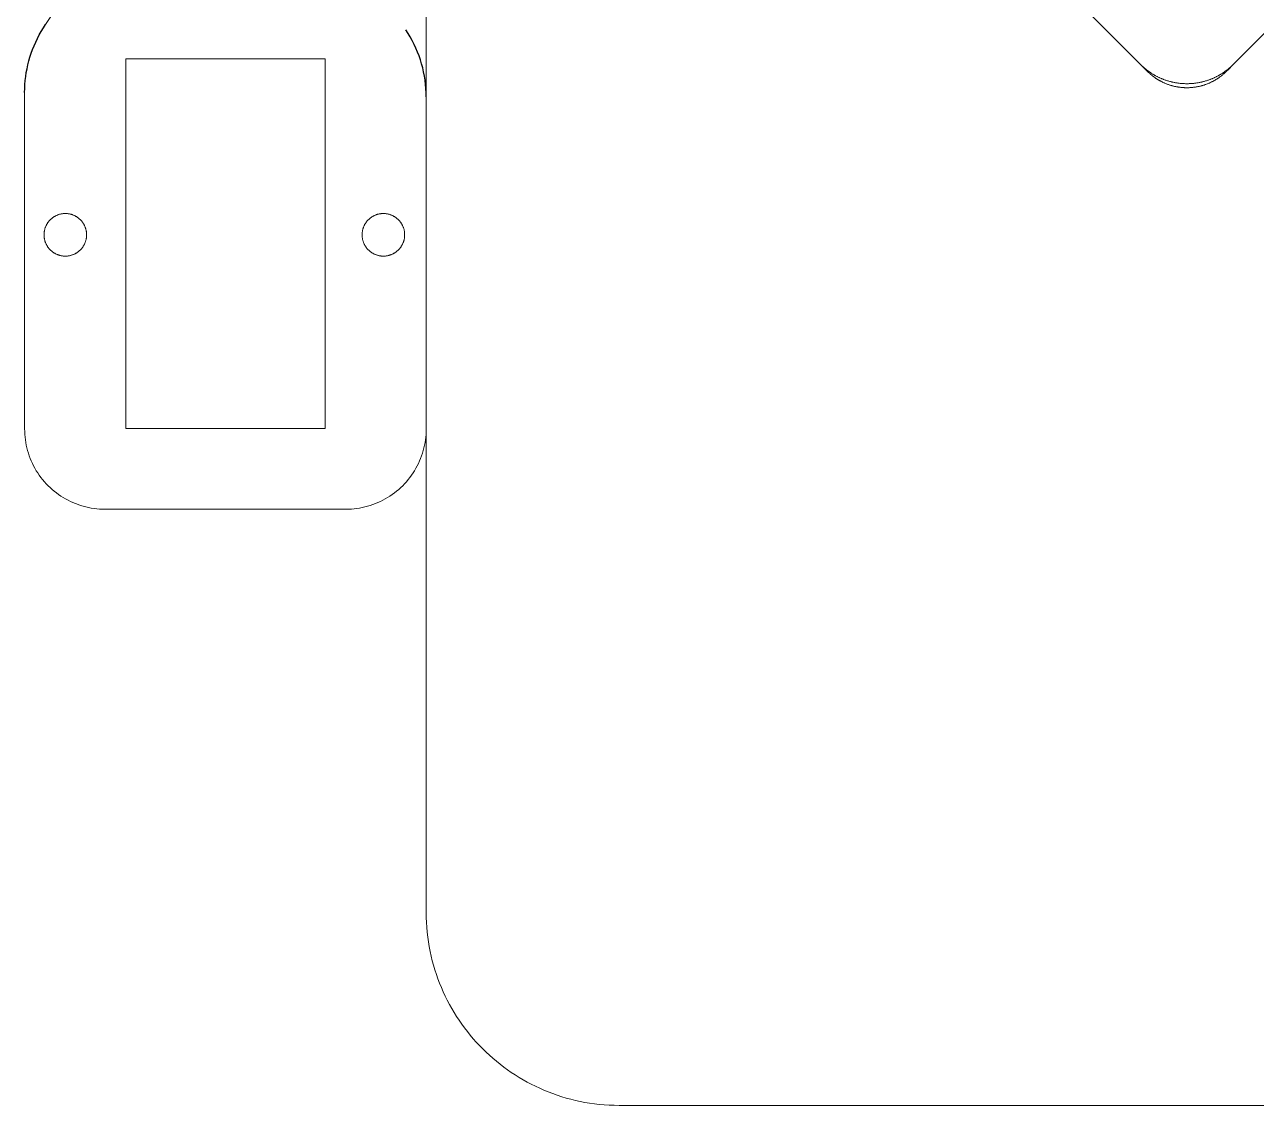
# Model space of a CAD drawing. Header units: millimetres. Extents: x -87 to 69, y -57 to 280.
# Drawn here: x -86.7 to -10, y -57.5 to 9.8 of the extents above; entities that cross this region are included whole.
import ezdxf

# ---------------------------------------------------------------- set-up
doc = ezdxf.new("R2010")
doc.units = ezdxf.units.MM
doc.header["$MEASUREMENT"] = 0
doc.layers.add('Predeterminado', color=18, linetype='Continuous', true_color=0x000000)

msp = doc.modelspace()

# ---------------------------------------------------------------- linework, layer by layer
at = {"layer": 'Predeterminado', "lineweight": 9}
for points in [[(-61.715, 74.613), (-61.715, 74.608), (-61.715, 74.591), (-61.715, 74.526), (-61.715, 74.269), (-61.715, 73.265), (-61.715, 69.453), (-61.715, 55.849), (-61.715, 14.569), (-61.715, -26.711), (-61.715, -40.315), (-61.715, -44.126), (-61.715, -45.13), (-61.715, -45.388), (-61.715, -45.453), (-61.715, -45.469), (-61.715, -45.475)], [(-52.845, 42.927), (-52.843, 42.925), (-52.838, 42.92), (-52.818, 42.901), (-52.741, 42.823), (-52.44, 42.522), (-51.297, 41.377), (-47.216, 37.291), (-34.834, 24.893), (-22.451, 12.496), (-18.37, 8.41), (-17.227, 7.265), (-16.926, 6.964), (-16.849, 6.886), (-16.829, 6.867), (-16.824, 6.862), (-16.823, 6.86)], [(-11.907, 6.857), (-11.906, 6.859), (-11.901, 6.864), (-11.881, 6.883), (-11.804, 6.961), (-11.502, 7.262), (-10.357, 8.405), (-6.272, 12.486), (6.126, 24.868), (18.524, 37.251), (22.61, 41.331), (23.754, 42.475), (24.056, 42.776), (24.133, 42.853), (24.153, 42.873), (24.158, 42.877), (24.159, 42.879)], [(-84.598, 10.997), (-85.411, 9.766)], [(-17.137, 7.179), (-17.137, 7.179), (-17.137, 7.179), (-17.137, 7.179), (-17.137, 7.179), (-17.138, 7.18), (-17.141, 7.183), (-17.153, 7.194), (-17.188, 7.228), (-17.223, 7.262), (-17.235, 7.273), (-17.238, 7.276), (-17.239, 7.277), (-17.239, 7.277), (-17.239, 7.277), (-17.239, 7.277), (-17.239, 7.277)], [(-17.031, 7.084), (-17.031, 7.084), (-17.031, 7.084), (-17.031, 7.084), (-17.031, 7.085), (-17.032, 7.085), (-17.035, 7.088), (-17.047, 7.099), (-17.084, 7.132), (-17.12, 7.164), (-17.132, 7.175), (-17.135, 7.178), (-17.136, 7.179), (-17.137, 7.179), (-17.137, 7.179), (-17.137, 7.179), (-17.137, 7.179)], [(-16.922, 6.993), (-16.922, 6.993), (-16.922, 6.993), (-16.922, 6.993), (-16.922, 6.994), (-16.923, 6.994), (-16.927, 6.997), (-16.939, 7.008), (-16.976, 7.039), (-17.014, 7.07), (-17.026, 7.08), (-17.03, 7.083), (-17.031, 7.084), (-17.031, 7.084), (-17.031, 7.084), (-17.031, 7.084), (-17.031, 7.084)], [(-16.81, 6.906), (-16.81, 6.906), (-16.81, 6.906), (-16.81, 6.906), (-16.81, 6.907), (-16.811, 6.907), (-16.815, 6.91), (-16.828, 6.92), (-16.866, 6.95), (-16.904, 6.98), (-16.917, 6.99), (-16.921, 6.992), (-16.922, 6.993), (-16.922, 6.993), (-16.922, 6.993), (-16.922, 6.993), (-16.922, 6.993)], [(-16.695, 6.823), (-16.695, 6.823), (-16.695, 6.823), (-16.695, 6.823), (-16.695, 6.824), (-16.696, 6.824), (-16.7, 6.827), (-16.713, 6.836), (-16.753, 6.865), (-16.792, 6.893), (-16.805, 6.903), (-16.809, 6.905), (-16.81, 6.906), (-16.81, 6.906), (-16.81, 6.906), (-16.81, 6.906), (-16.81, 6.906)], [(-11.916, 6.906), (-11.916, 6.906), (-11.916, 6.906), (-11.916, 6.906), (-11.916, 6.906), (-11.917, 6.905), (-11.921, 6.903), (-11.934, 6.893), (-11.973, 6.865), (-12.013, 6.836), (-12.026, 6.827), (-12.029, 6.824), (-12.03, 6.824), (-12.031, 6.823), (-12.031, 6.823), (-12.031, 6.823), (-12.031, 6.823)], [(-11.804, 6.993), (-11.804, 6.993), (-11.804, 6.993), (-11.804, 6.993), (-11.804, 6.993), (-11.805, 6.992), (-11.809, 6.99), (-11.821, 6.98), (-11.86, 6.95), (-11.898, 6.92), (-11.911, 6.91), (-11.914, 6.907), (-11.915, 6.907), (-11.916, 6.906), (-11.916, 6.906), (-11.916, 6.906), (-11.916, 6.906)], [(-11.695, 7.084), (-11.695, 7.084), (-11.695, 7.084), (-11.695, 7.084), (-11.695, 7.084), (-11.696, 7.083), (-11.699, 7.08), (-11.712, 7.07), (-11.749, 7.039), (-11.787, 7.008), (-11.799, 6.997), (-11.802, 6.994), (-11.803, 6.994), (-11.804, 6.993), (-11.804, 6.993), (-11.804, 6.993), (-11.804, 6.993)], [(-11.589, 7.179), (-11.589, 7.179), (-11.589, 7.179), (-11.589, 7.179), (-11.589, 7.179), (-11.59, 7.178), (-11.594, 7.175), (-11.606, 7.164), (-11.642, 7.132), (-11.678, 7.099), (-11.69, 7.088), (-11.694, 7.085), (-11.694, 7.085), (-11.695, 7.084), (-11.695, 7.084), (-11.695, 7.084), (-11.695, 7.084)], [(-11.487, 7.277), (-11.487, 7.277), (-11.487, 7.277), (-11.487, 7.277), (-11.487, 7.277), (-11.488, 7.276), (-11.491, 7.273), (-11.503, 7.262), (-11.538, 7.228), (-11.573, 7.194), (-11.585, 7.183), (-11.588, 7.18), (-11.589, 7.179), (-11.589, 7.179), (-11.589, 7.179), (-11.589, 7.179), (-11.589, 7.179)], [(-16.823, 6.86), (-16.823, 6.86), (-16.822, 6.86), (-16.822, 6.86), (-16.822, 6.86), (-16.822, 6.859), (-16.819, 6.857), (-16.809, 6.847), (-16.78, 6.819), (-16.751, 6.791), (-16.741, 6.781), (-16.738, 6.779), (-16.737, 6.778), (-16.737, 6.778), (-16.737, 6.778), (-16.737, 6.778), (-16.737, 6.778)], [(-16.737, 6.778), (-16.737, 6.778), (-16.737, 6.778), (-16.737, 6.778), (-16.737, 6.777), (-16.736, 6.777), (-16.733, 6.774), (-16.723, 6.765), (-16.693, 6.738), (-16.663, 6.711), (-16.653, 6.702), (-16.65, 6.699), (-16.649, 6.698), (-16.649, 6.698), (-16.649, 6.698), (-16.649, 6.698), (-16.649, 6.698)], [(-16.577, 6.744), (-16.577, 6.744), (-16.577, 6.744), (-16.577, 6.744), (-16.578, 6.744), (-16.579, 6.745), (-16.582, 6.748), (-16.596, 6.757), (-16.636, 6.784), (-16.677, 6.811), (-16.69, 6.82), (-16.694, 6.822), (-16.695, 6.823), (-16.695, 6.823), (-16.695, 6.823), (-16.695, 6.823), (-16.695, 6.823)], [(-16.649, 6.698), (-16.649, 6.698), (-16.649, 6.698), (-16.649, 6.698), (-16.649, 6.698), (-16.648, 6.697), (-16.645, 6.695), (-16.635, 6.686), (-16.604, 6.66), (-16.573, 6.634), (-16.562, 6.625), (-16.559, 6.622), (-16.559, 6.622), (-16.558, 6.622), (-16.558, 6.622), (-16.558, 6.622), (-16.558, 6.622)], [(-16.457, 6.669), (-16.457, 6.669), (-16.457, 6.669), (-16.457, 6.669), (-16.457, 6.669), (-16.458, 6.67), (-16.462, 6.672), (-16.476, 6.681), (-16.517, 6.707), (-16.558, 6.732), (-16.572, 6.741), (-16.576, 6.743), (-16.577, 6.744), (-16.577, 6.744), (-16.577, 6.744), (-16.577, 6.744), (-16.577, 6.744)], [(-16.558, 6.622), (-16.558, 6.622), (-16.558, 6.622), (-16.558, 6.622), (-16.558, 6.621), (-16.557, 6.621), (-16.554, 6.618), (-16.544, 6.61), (-16.512, 6.585), (-16.48, 6.56), (-16.469, 6.551), (-16.466, 6.549), (-16.465, 6.548), (-16.465, 6.548), (-16.465, 6.548), (-16.465, 6.548), (-16.465, 6.548)], [(-16.465, 6.548), (-16.465, 6.548), (-16.465, 6.548), (-16.465, 6.548), (-16.465, 6.548), (-16.464, 6.547), (-16.461, 6.545), (-16.45, 6.537), (-16.417, 6.513), (-16.384, 6.489), (-16.374, 6.481), (-16.37, 6.479), (-16.37, 6.478), (-16.369, 6.478), (-16.369, 6.478), (-16.369, 6.478), (-16.369, 6.478)], [(-16.334, 6.599), (-16.334, 6.599), (-16.334, 6.599), (-16.334, 6.599), (-16.334, 6.599), (-16.335, 6.599), (-16.339, 6.602), (-16.353, 6.61), (-16.395, 6.634), (-16.438, 6.658), (-16.452, 6.666), (-16.455, 6.668), (-16.456, 6.669), (-16.457, 6.669), (-16.457, 6.669), (-16.457, 6.669), (-16.457, 6.669)], [(-16.369, 6.478), (-16.369, 6.478), (-16.369, 6.478), (-16.369, 6.478), (-16.369, 6.478), (-16.368, 6.477), (-16.365, 6.475), (-16.354, 6.468), (-16.32, 6.445), (-16.287, 6.422), (-16.276, 6.414), (-16.272, 6.412), (-16.272, 6.411), (-16.271, 6.411), (-16.271, 6.411), (-16.271, 6.411), (-16.271, 6.411)], [(-16.209, 6.532), (-16.209, 6.532), (-16.209, 6.532), (-16.209, 6.532), (-16.209, 6.532), (-16.21, 6.533), (-16.214, 6.535), (-16.228, 6.543), (-16.271, 6.565), (-16.314, 6.588), (-16.328, 6.596), (-16.332, 6.598), (-16.333, 6.598), (-16.334, 6.599), (-16.334, 6.599), (-16.334, 6.599), (-16.334, 6.599)], [(-16.271, 6.411), (-16.271, 6.411), (-16.271, 6.411), (-16.271, 6.411), (-16.271, 6.411), (-16.27, 6.41), (-16.267, 6.408), (-16.256, 6.401), (-16.221, 6.38), (-16.187, 6.358), (-16.175, 6.351), (-16.172, 6.349), (-16.171, 6.348), (-16.171, 6.348), (-16.171, 6.348), (-16.171, 6.348), (-16.171, 6.348)], [(-16.081, 6.47), (-16.081, 6.47), (-16.081, 6.47), (-16.081, 6.47), (-16.081, 6.47), (-16.082, 6.471), (-16.086, 6.473), (-16.101, 6.48), (-16.145, 6.501), (-16.189, 6.523), (-16.203, 6.53), (-16.207, 6.532), (-16.208, 6.532), (-16.208, 6.532), (-16.208, 6.532), (-16.209, 6.532), (-16.209, 6.532)], [(-16.171, 6.348), (-16.171, 6.348), (-16.171, 6.348), (-16.171, 6.348), (-16.171, 6.348), (-16.17, 6.347), (-16.167, 6.345), (-16.155, 6.338), (-16.12, 6.318), (-16.085, 6.297), (-16.073, 6.29), (-16.07, 6.288), (-16.069, 6.288), (-16.069, 6.288), (-16.069, 6.288), (-16.069, 6.288), (-16.069, 6.288)], [(-15.951, 6.413), (-15.951, 6.413), (-15.951, 6.413), (-15.951, 6.413), (-15.951, 6.413), (-15.953, 6.413), (-15.957, 6.415), (-15.971, 6.422), (-16.016, 6.441), (-16.061, 6.461), (-16.075, 6.468), (-16.079, 6.47), (-16.081, 6.47), (-16.081, 6.47), (-16.081, 6.47), (-16.081, 6.47), (-16.081, 6.47)], [(-16.069, 6.288), (-16.069, 6.288), (-16.069, 6.288), (-16.069, 6.288), (-16.068, 6.288), (-16.067, 6.287), (-16.064, 6.285), (-16.052, 6.279), (-16.016, 6.26), (-15.981, 6.24), (-15.969, 6.234), (-15.965, 6.232), (-15.964, 6.232), (-15.964, 6.231), (-15.964, 6.231), (-15.964, 6.231), (-15.964, 6.231)], [(-15.964, 6.231), (-15.964, 6.231), (-15.964, 6.231), (-15.964, 6.231), (-15.964, 6.231), (-15.963, 6.231), (-15.96, 6.229), (-15.948, 6.223), (-15.911, 6.205), (-15.875, 6.187), (-15.863, 6.181), (-15.859, 6.179), (-15.858, 6.179), (-15.858, 6.179), (-15.858, 6.178), (-15.858, 6.178), (-15.858, 6.178)], [(-15.82, 6.36), (-15.82, 6.36), (-15.82, 6.36), (-15.82, 6.36), (-15.82, 6.36), (-15.821, 6.36), (-15.825, 6.362), (-15.84, 6.368), (-15.885, 6.386), (-15.931, 6.404), (-15.945, 6.41), (-15.95, 6.412), (-15.951, 6.413), (-15.951, 6.413), (-15.951, 6.413), (-15.951, 6.413), (-15.951, 6.413)], [(-15.858, 6.178), (-15.858, 6.178), (-15.858, 6.178), (-15.858, 6.178), (-15.858, 6.178), (-15.857, 6.178), (-15.853, 6.176), (-15.841, 6.171), (-15.804, 6.154), (-15.767, 6.137), (-15.755, 6.131), (-15.751, 6.13), (-15.75, 6.129), (-15.75, 6.129), (-15.75, 6.129), (-15.75, 6.129), (-15.75, 6.129)], [(-15.686, 6.311), (-15.686, 6.311), (-15.686, 6.311), (-15.686, 6.311), (-15.687, 6.312), (-15.688, 6.312), (-15.692, 6.313), (-15.707, 6.319), (-15.753, 6.336), (-15.799, 6.352), (-15.814, 6.358), (-15.818, 6.359), (-15.819, 6.36), (-15.82, 6.36), (-15.82, 6.36), (-15.82, 6.36), (-15.82, 6.36)], [(-15.551, 6.268), (-15.551, 6.268), (-15.551, 6.268), (-15.551, 6.268), (-15.552, 6.268), (-15.553, 6.268), (-15.557, 6.27), (-15.572, 6.275), (-15.619, 6.29), (-15.665, 6.305), (-15.68, 6.31), (-15.685, 6.311), (-15.686, 6.311), (-15.686, 6.311), (-15.686, 6.311), (-15.686, 6.311), (-15.686, 6.311)], [(-15.415, 6.229), (-15.415, 6.229), (-15.415, 6.229), (-15.415, 6.229), (-15.415, 6.229), (-15.416, 6.229), (-15.421, 6.23), (-15.436, 6.235), (-15.483, 6.248), (-15.53, 6.262), (-15.545, 6.266), (-15.55, 6.267), (-15.551, 6.268), (-15.551, 6.268), (-15.551, 6.268), (-15.551, 6.268), (-15.551, 6.268)], [(-15.277, 6.195), (-15.277, 6.195), (-15.277, 6.195), (-15.277, 6.195), (-15.277, 6.195), (-15.279, 6.195), (-15.283, 6.196), (-15.299, 6.2), (-15.346, 6.212), (-15.393, 6.223), (-15.409, 6.227), (-15.413, 6.228), (-15.414, 6.229), (-15.415, 6.229), (-15.415, 6.229), (-15.415, 6.229), (-15.415, 6.229)], [(-15.138, 6.165), (-15.138, 6.165), (-15.138, 6.165), (-15.138, 6.165), (-15.139, 6.165), (-15.14, 6.166), (-15.144, 6.166), (-15.16, 6.17), (-15.208, 6.18), (-15.255, 6.19), (-15.271, 6.193), (-15.276, 6.194), (-15.277, 6.195), (-15.277, 6.195), (-15.277, 6.195), (-15.277, 6.195), (-15.277, 6.195)], [(-14.999, 6.141), (-14.999, 6.141), (-14.999, 6.141), (-14.999, 6.141), (-14.999, 6.141), (-15, 6.141), (-15.005, 6.142), (-15.02, 6.145), (-15.068, 6.153), (-15.116, 6.161), (-15.132, 6.164), (-15.137, 6.165), (-15.138, 6.165), (-15.138, 6.165), (-15.138, 6.165), (-15.138, 6.165), (-15.138, 6.165)], [(-14.858, 6.121), (-14.858, 6.121), (-14.858, 6.121), (-14.858, 6.121), (-14.859, 6.121), (-14.86, 6.121), (-14.864, 6.122), (-14.88, 6.124), (-14.928, 6.131), (-14.977, 6.138), (-14.993, 6.14), (-14.997, 6.14), (-14.998, 6.141), (-14.998, 6.141), (-14.999, 6.141), (-14.999, 6.141), (-14.999, 6.141)], [(-13.727, 6.141), (-13.727, 6.141), (-13.727, 6.141), (-13.727, 6.141), (-13.727, 6.141), (-13.729, 6.14), (-13.733, 6.14), (-13.749, 6.138), (-13.797, 6.131), (-13.846, 6.124), (-13.861, 6.122), (-13.866, 6.121), (-13.867, 6.121), (-13.867, 6.121), (-13.867, 6.121), (-13.868, 6.121), (-13.868, 6.121)], [(-13.587, 6.165), (-13.587, 6.165), (-13.587, 6.165), (-13.587, 6.165), (-13.588, 6.165), (-13.589, 6.165), (-13.593, 6.164), (-13.609, 6.161), (-13.657, 6.153), (-13.705, 6.145), (-13.721, 6.142), (-13.725, 6.141), (-13.727, 6.141), (-13.727, 6.141), (-13.727, 6.141), (-13.727, 6.141), (-13.727, 6.141)], [(-13.449, 6.195), (-13.449, 6.195), (-13.449, 6.195), (-13.449, 6.195), (-13.449, 6.195), (-13.45, 6.194), (-13.454, 6.193), (-13.47, 6.19), (-13.518, 6.18), (-13.566, 6.17), (-13.581, 6.166), (-13.586, 6.166), (-13.587, 6.165), (-13.587, 6.165), (-13.587, 6.165), (-13.587, 6.165), (-13.587, 6.165)], [(-13.311, 6.229), (-13.311, 6.229), (-13.311, 6.229), (-13.311, 6.229), (-13.311, 6.229), (-13.312, 6.228), (-13.317, 6.227), (-13.332, 6.223), (-13.38, 6.212), (-13.427, 6.2), (-13.443, 6.196), (-13.447, 6.195), (-13.448, 6.195), (-13.448, 6.195), (-13.448, 6.195), (-13.449, 6.195), (-13.449, 6.195)], [(-13.175, 6.268), (-13.175, 6.268), (-13.175, 6.268), (-13.175, 6.268), (-13.175, 6.268), (-13.176, 6.267), (-13.18, 6.266), (-13.196, 6.262), (-13.243, 6.248), (-13.29, 6.235), (-13.305, 6.23), (-13.309, 6.229), (-13.311, 6.229), (-13.311, 6.229), (-13.311, 6.229), (-13.311, 6.229), (-13.311, 6.229)], [(-13.04, 6.311), (-13.04, 6.311), (-13.04, 6.311), (-13.04, 6.311), (-13.04, 6.311), (-13.041, 6.311), (-13.045, 6.31), (-13.061, 6.305), (-13.107, 6.29), (-13.153, 6.275), (-13.169, 6.27), (-13.173, 6.268), (-13.174, 6.268), (-13.174, 6.268), (-13.174, 6.268), (-13.175, 6.268), (-13.175, 6.268)], [(-12.906, 6.36), (-12.906, 6.36), (-12.906, 6.36), (-12.906, 6.36), (-12.906, 6.36), (-12.908, 6.359), (-12.912, 6.358), (-12.927, 6.352), (-12.973, 6.336), (-13.019, 6.319), (-13.034, 6.313), (-13.038, 6.312), (-13.039, 6.312), (-13.039, 6.311), (-13.039, 6.311), (-13.04, 6.311), (-13.04, 6.311)], [(-12.981, 6.128), (-12.981, 6.128), (-12.981, 6.128), (-12.981, 6.128), (-12.98, 6.128), (-12.979, 6.128), (-12.976, 6.13), (-12.964, 6.135), (-12.927, 6.152), (-12.889, 6.169), (-12.877, 6.175), (-12.874, 6.176), (-12.873, 6.177), (-12.873, 6.177), (-12.873, 6.177), (-12.873, 6.177), (-12.873, 6.177)], [(-12.775, 6.413), (-12.775, 6.413), (-12.775, 6.413), (-12.775, 6.413), (-12.775, 6.413), (-12.776, 6.412), (-12.78, 6.41), (-12.795, 6.404), (-12.84, 6.386), (-12.886, 6.368), (-12.9, 6.362), (-12.905, 6.36), (-12.906, 6.36), (-12.906, 6.36), (-12.906, 6.36), (-12.906, 6.36), (-12.906, 6.36)], [(-12.873, 6.177), (-12.873, 6.177), (-12.873, 6.177), (-12.873, 6.177), (-12.872, 6.177), (-12.871, 6.177), (-12.868, 6.179), (-12.856, 6.185), (-12.819, 6.203), (-12.783, 6.221), (-12.771, 6.227), (-12.767, 6.229), (-12.767, 6.229), (-12.766, 6.229), (-12.766, 6.229), (-12.766, 6.229), (-12.766, 6.229)], [(-12.645, 6.47), (-12.645, 6.47), (-12.645, 6.47), (-12.645, 6.47), (-12.645, 6.47), (-12.646, 6.47), (-12.65, 6.468), (-12.665, 6.461), (-12.71, 6.441), (-12.754, 6.422), (-12.769, 6.415), (-12.773, 6.413), (-12.774, 6.413), (-12.774, 6.413), (-12.774, 6.413), (-12.775, 6.413), (-12.775, 6.413)], [(-12.766, 6.229), (-12.766, 6.229), (-12.766, 6.229), (-12.766, 6.229), (-12.766, 6.23), (-12.765, 6.23), (-12.762, 6.232), (-12.75, 6.238), (-12.714, 6.258), (-12.678, 6.277), (-12.666, 6.283), (-12.663, 6.285), (-12.662, 6.286), (-12.662, 6.286), (-12.662, 6.286), (-12.662, 6.286), (-12.662, 6.286)], [(-12.662, 6.286), (-12.662, 6.286), (-12.662, 6.286), (-12.662, 6.286), (-12.662, 6.286), (-12.661, 6.286), (-12.657, 6.288), (-12.646, 6.295), (-12.611, 6.316), (-12.575, 6.336), (-12.564, 6.343), (-12.56, 6.345), (-12.56, 6.345), (-12.559, 6.346), (-12.559, 6.346), (-12.559, 6.346), (-12.559, 6.346)], [(-12.517, 6.532), (-12.517, 6.532), (-12.517, 6.532), (-12.517, 6.532), (-12.518, 6.532), (-12.519, 6.532), (-12.523, 6.53), (-12.537, 6.523), (-12.581, 6.501), (-12.625, 6.48), (-12.639, 6.473), (-12.643, 6.471), (-12.644, 6.47), (-12.645, 6.47), (-12.645, 6.47), (-12.645, 6.47), (-12.645, 6.47)], [(-12.559, 6.346), (-12.559, 6.346), (-12.559, 6.346), (-12.559, 6.346), (-12.559, 6.346), (-12.558, 6.346), (-12.555, 6.348), (-12.544, 6.355), (-12.509, 6.377), (-12.475, 6.399), (-12.463, 6.406), (-12.46, 6.408), (-12.459, 6.409), (-12.459, 6.409), (-12.459, 6.409), (-12.459, 6.409), (-12.459, 6.409)], [(-12.392, 6.599), (-12.392, 6.599), (-12.392, 6.599), (-12.392, 6.599), (-12.392, 6.598), (-12.393, 6.598), (-12.397, 6.596), (-12.411, 6.588), (-12.455, 6.565), (-12.498, 6.543), (-12.512, 6.535), (-12.516, 6.533), (-12.517, 6.532), (-12.517, 6.532), (-12.517, 6.532), (-12.517, 6.532), (-12.517, 6.532)], [(-12.459, 6.409), (-12.459, 6.409), (-12.459, 6.409), (-12.459, 6.409), (-12.459, 6.409), (-12.458, 6.41), (-12.455, 6.412), (-12.444, 6.419), (-12.41, 6.442), (-12.376, 6.465), (-12.365, 6.473), (-12.362, 6.475), (-12.361, 6.476), (-12.361, 6.476), (-12.361, 6.476), (-12.361, 6.476), (-12.361, 6.476)], [(-12.269, 6.669), (-12.269, 6.669), (-12.269, 6.669), (-12.269, 6.669), (-12.269, 6.669), (-12.27, 6.668), (-12.274, 6.666), (-12.288, 6.658), (-12.33, 6.634), (-12.373, 6.61), (-12.387, 6.602), (-12.391, 6.599), (-12.392, 6.599), (-12.392, 6.599), (-12.392, 6.599), (-12.392, 6.599), (-12.392, 6.599)], [(-12.361, 6.476), (-12.361, 6.476), (-12.361, 6.476), (-12.361, 6.476), (-12.361, 6.476), (-12.36, 6.476), (-12.357, 6.479), (-12.346, 6.487), (-12.313, 6.511), (-12.28, 6.535), (-12.269, 6.543), (-12.266, 6.545), (-12.265, 6.545), (-12.265, 6.546), (-12.265, 6.546), (-12.265, 6.546), (-12.265, 6.546)], [(-12.148, 6.744), (-12.148, 6.744), (-12.148, 6.744), (-12.148, 6.744), (-12.149, 6.744), (-12.15, 6.743), (-12.154, 6.741), (-12.167, 6.732), (-12.209, 6.707), (-12.25, 6.681), (-12.264, 6.672), (-12.268, 6.67), (-12.269, 6.669), (-12.269, 6.669), (-12.269, 6.669), (-12.269, 6.669), (-12.269, 6.669)], [(-12.265, 6.546), (-12.265, 6.546), (-12.265, 6.546), (-12.265, 6.546), (-12.265, 6.546), (-12.264, 6.547), (-12.261, 6.549), (-12.25, 6.557), (-12.218, 6.582), (-12.186, 6.607), (-12.176, 6.616), (-12.173, 6.618), (-12.172, 6.619), (-12.172, 6.619), (-12.172, 6.619), (-12.172, 6.619), (-12.172, 6.619)], [(-12.172, 6.619), (-12.172, 6.619), (-12.172, 6.619), (-12.172, 6.619), (-12.171, 6.619), (-12.171, 6.62), (-12.168, 6.622), (-12.157, 6.631), (-12.126, 6.657), (-12.095, 6.683), (-12.085, 6.692), (-12.082, 6.694), (-12.081, 6.695), (-12.081, 6.695), (-12.081, 6.695), (-12.081, 6.695), (-12.081, 6.695)], [(-12.031, 6.823), (-12.031, 6.823), (-12.031, 6.823), (-12.031, 6.823), (-12.031, 6.823), (-12.032, 6.822), (-12.036, 6.82), (-12.049, 6.811), (-12.089, 6.784), (-12.13, 6.757), (-12.143, 6.748), (-12.147, 6.745), (-12.148, 6.744), (-12.148, 6.744), (-12.148, 6.744), (-12.148, 6.744), (-12.148, 6.744)], [(-12.081, 6.695), (-12.081, 6.695), (-12.081, 6.695), (-12.081, 6.695), (-12.081, 6.696), (-12.08, 6.696), (-12.077, 6.699), (-12.067, 6.708), (-12.037, 6.735), (-12.006, 6.762), (-11.996, 6.771), (-11.994, 6.774), (-11.993, 6.775), (-11.993, 6.775), (-11.993, 6.775), (-11.993, 6.775), (-11.993, 6.775)], [(-11.993, 6.775), (-11.993, 6.775), (-11.993, 6.775), (-11.993, 6.775), (-11.992, 6.775), (-11.992, 6.776), (-11.989, 6.778), (-11.979, 6.788), (-11.95, 6.816), (-11.921, 6.844), (-11.911, 6.854), (-11.908, 6.856), (-11.907, 6.857), (-11.907, 6.857), (-11.907, 6.857), (-11.907, 6.857), (-11.907, 6.857)], [(-86.715, -15.387), (-86.715, 5.54)], [(-15.75, 6.129), (-15.75, 6.129), (-15.75, 6.129), (-15.75, 6.129), (-15.75, 6.129), (-15.749, 6.129), (-15.745, 6.127), (-15.733, 6.122), (-15.695, 6.107), (-15.658, 6.091), (-15.645, 6.086), (-15.642, 6.084), (-15.641, 6.084), (-15.64, 6.084), (-15.64, 6.084), (-15.64, 6.084), (-15.64, 6.084)], [(-15.64, 6.084), (-15.64, 6.084), (-15.64, 6.084), (-15.64, 6.084), (-15.64, 6.084), (-15.639, 6.083), (-15.636, 6.082), (-15.623, 6.077), (-15.585, 6.063), (-15.547, 6.049), (-15.534, 6.044), (-15.53, 6.043), (-15.53, 6.042), (-15.529, 6.042), (-15.529, 6.042), (-15.529, 6.042), (-15.529, 6.042)], [(-15.529, 6.042), (-15.529, 6.042), (-15.529, 6.042), (-15.529, 6.042), (-15.529, 6.042), (-15.528, 6.042), (-15.524, 6.04), (-15.512, 6.036), (-15.473, 6.023), (-15.434, 6.01), (-15.422, 6.006), (-15.418, 6.005), (-15.417, 6.004), (-15.417, 6.004), (-15.417, 6.004), (-15.417, 6.004), (-15.417, 6.004)], [(-15.417, 6.004), (-15.417, 6.004), (-15.417, 6.004), (-15.417, 6.004), (-15.416, 6.004), (-15.416, 6.004), (-15.412, 6.003), (-15.399, 5.999), (-15.36, 5.987), (-15.321, 5.976), (-15.308, 5.972), (-15.304, 5.971), (-15.303, 5.97), (-15.303, 5.97), (-15.303, 5.97), (-15.303, 5.97), (-15.303, 5.97)], [(-15.303, 5.97), (-15.303, 5.97), (-15.303, 5.97), (-15.303, 5.97), (-15.303, 5.97), (-15.302, 5.97), (-15.298, 5.969), (-15.285, 5.965), (-15.246, 5.955), (-15.206, 5.945), (-15.193, 5.941), (-15.19, 5.94), (-15.189, 5.94), (-15.188, 5.94), (-15.188, 5.94), (-15.188, 5.94), (-15.188, 5.94)], [(-15.188, 5.94), (-15.188, 5.94), (-15.188, 5.94), (-15.188, 5.94), (-15.188, 5.94), (-15.187, 5.94), (-15.183, 5.939), (-15.17, 5.936), (-15.13, 5.927), (-15.091, 5.918), (-15.077, 5.915), (-15.074, 5.914), (-15.073, 5.914), (-15.073, 5.914), (-15.073, 5.914), (-15.073, 5.914), (-15.073, 5.914)], [(-15.073, 5.914), (-15.073, 5.914), (-15.072, 5.914), (-15.072, 5.914), (-15.072, 5.914), (-15.071, 5.914), (-15.067, 5.913), (-15.054, 5.91), (-15.014, 5.903), (-14.974, 5.895), (-14.961, 5.893), (-14.957, 5.892), (-14.956, 5.892), (-14.956, 5.892), (-14.956, 5.892), (-14.956, 5.892), (-14.956, 5.892)], [(-14.956, 5.892), (-14.956, 5.892), (-14.956, 5.892), (-14.956, 5.892), (-14.956, 5.892), (-14.955, 5.891), (-14.951, 5.891), (-14.938, 5.889), (-14.897, 5.883), (-14.857, 5.876), (-14.844, 5.874), (-14.84, 5.874), (-14.839, 5.873), (-14.839, 5.873), (-14.839, 5.873), (-14.839, 5.873), (-14.839, 5.873)], [(-14.717, 6.106), (-14.717, 6.106), (-14.717, 6.106), (-14.717, 6.106), (-14.717, 6.106), (-14.719, 6.106), (-14.723, 6.107), (-14.739, 6.109), (-14.788, 6.114), (-14.836, 6.119), (-14.852, 6.12), (-14.857, 6.121), (-14.858, 6.121), (-14.858, 6.121), (-14.858, 6.121), (-14.858, 6.121), (-14.858, 6.121)], [(-14.839, 5.873), (-14.839, 5.873), (-14.839, 5.873), (-14.839, 5.873), (-14.838, 5.873), (-14.837, 5.873), (-14.834, 5.873), (-14.82, 5.871), (-14.78, 5.866), (-14.739, 5.861), (-14.726, 5.86), (-14.722, 5.859), (-14.721, 5.859), (-14.721, 5.859), (-14.721, 5.859), (-14.721, 5.859), (-14.721, 5.859)], [(-14.721, 5.859), (-14.721, 5.859), (-14.721, 5.859), (-14.721, 5.859), (-14.721, 5.859), (-14.72, 5.859), (-14.716, 5.859), (-14.702, 5.858), (-14.662, 5.854), (-14.621, 5.85), (-14.608, 5.849), (-14.604, 5.849), (-14.603, 5.849), (-14.603, 5.849), (-14.603, 5.849), (-14.603, 5.849), (-14.603, 5.849)], [(-14.576, 6.096), (-14.576, 6.096), (-14.576, 6.096), (-14.576, 6.096), (-14.576, 6.096), (-14.577, 6.097), (-14.582, 6.097), (-14.598, 6.098), (-14.646, 6.101), (-14.695, 6.105), (-14.711, 6.106), (-14.715, 6.106), (-14.717, 6.106), (-14.717, 6.106), (-14.717, 6.106), (-14.717, 6.106), (-14.717, 6.106)], [(-14.603, 5.849), (-14.603, 5.849), (-14.603, 5.849), (-14.603, 5.849), (-14.602, 5.849), (-14.601, 5.849), (-14.598, 5.849), (-14.584, 5.848), (-14.543, 5.846), (-14.503, 5.844), (-14.489, 5.843), (-14.485, 5.843), (-14.484, 5.843), (-14.484, 5.843), (-14.484, 5.843), (-14.484, 5.843), (-14.484, 5.843)], [(-14.434, 6.091), (-14.434, 6.091), (-14.434, 6.091), (-14.434, 6.091), (-14.434, 6.091), (-14.435, 6.091), (-14.44, 6.092), (-14.456, 6.092), (-14.505, 6.094), (-14.553, 6.096), (-14.57, 6.096), (-14.574, 6.096), (-14.575, 6.096), (-14.575, 6.096), (-14.576, 6.096), (-14.576, 6.096), (-14.576, 6.096)], [(-14.484, 5.843), (-14.484, 5.843), (-14.484, 5.843), (-14.484, 5.843), (-14.484, 5.843), (-14.483, 5.843), (-14.479, 5.843), (-14.466, 5.842), (-14.425, 5.842), (-14.384, 5.841), (-14.371, 5.841), (-14.367, 5.841), (-14.366, 5.841), (-14.366, 5.841), (-14.366, 5.841), (-14.366, 5.841), (-14.366, 5.841)], [(-14.292, 6.091), (-14.292, 6.091), (-14.292, 6.091), (-14.292, 6.091), (-14.292, 6.091), (-14.293, 6.091), (-14.298, 6.091), (-14.314, 6.091), (-14.363, 6.091), (-14.412, 6.091), (-14.428, 6.091), (-14.432, 6.091), (-14.433, 6.091), (-14.434, 6.091), (-14.434, 6.091), (-14.434, 6.091), (-14.434, 6.091)], [(-14.366, 5.841), (-14.366, 5.841), (-14.365, 5.841), (-14.365, 5.841), (-14.365, 5.841), (-14.364, 5.841), (-14.36, 5.841), (-14.347, 5.841), (-14.306, 5.842), (-14.265, 5.842), (-14.252, 5.843), (-14.248, 5.843), (-14.247, 5.843), (-14.247, 5.843), (-14.247, 5.843), (-14.247, 5.843), (-14.247, 5.843)], [(-14.15, 6.096), (-14.15, 6.096), (-14.15, 6.096), (-14.15, 6.096), (-14.151, 6.096), (-14.152, 6.096), (-14.156, 6.096), (-14.172, 6.096), (-14.221, 6.094), (-14.27, 6.092), (-14.286, 6.092), (-14.29, 6.091), (-14.291, 6.091), (-14.292, 6.091), (-14.292, 6.091), (-14.292, 6.091), (-14.292, 6.091)], [(-14.247, 5.843), (-14.247, 5.843), (-14.247, 5.843), (-14.247, 5.843), (-14.246, 5.843), (-14.245, 5.843), (-14.242, 5.843), (-14.228, 5.844), (-14.188, 5.846), (-14.147, 5.848), (-14.133, 5.848), (-14.13, 5.849), (-14.129, 5.849), (-14.128, 5.849), (-14.128, 5.849), (-14.128, 5.849), (-14.128, 5.849)], [(-14.009, 6.106), (-14.009, 6.106), (-14.009, 6.106), (-14.009, 6.106), (-14.009, 6.106), (-14.01, 6.106), (-14.015, 6.106), (-14.031, 6.105), (-14.079, 6.101), (-14.128, 6.098), (-14.144, 6.097), (-14.149, 6.097), (-14.15, 6.096), (-14.15, 6.096), (-14.15, 6.096), (-14.15, 6.096), (-14.15, 6.096)], [(-14.128, 5.849), (-14.128, 5.849), (-14.128, 5.849), (-14.128, 5.849), (-14.128, 5.849), (-14.127, 5.849), (-14.123, 5.849), (-14.11, 5.85), (-14.069, 5.854), (-14.028, 5.857), (-14.015, 5.858), (-14.011, 5.859), (-14.01, 5.859), (-14.01, 5.859), (-14.01, 5.859), (-14.01, 5.859), (-14.01, 5.859)], [(-14.01, 5.859), (-14.01, 5.859), (-14.01, 5.859), (-14.01, 5.859), (-14.01, 5.859), (-14.009, 5.859), (-14.005, 5.859), (-13.992, 5.861), (-13.951, 5.866), (-13.911, 5.871), (-13.897, 5.872), (-13.894, 5.873), (-13.893, 5.873), (-13.892, 5.873), (-13.892, 5.873), (-13.892, 5.873), (-13.892, 5.873)], [(-13.868, 6.121), (-13.868, 6.121), (-13.868, 6.121), (-13.868, 6.121), (-13.868, 6.121), (-13.869, 6.121), (-13.874, 6.12), (-13.89, 6.119), (-13.938, 6.114), (-13.987, 6.109), (-14.003, 6.107), (-14.007, 6.106), (-14.008, 6.106), (-14.008, 6.106), (-14.009, 6.106), (-14.009, 6.106), (-14.009, 6.106)], [(-13.892, 5.873), (-13.892, 5.873), (-13.892, 5.873), (-13.892, 5.873), (-13.892, 5.873), (-13.891, 5.873), (-13.887, 5.874), (-13.874, 5.876), (-13.834, 5.882), (-13.793, 5.888), (-13.78, 5.89), (-13.776, 5.891), (-13.775, 5.891), (-13.775, 5.891), (-13.775, 5.891), (-13.775, 5.891), (-13.775, 5.891)], [(-13.775, 5.891), (-13.775, 5.891), (-13.775, 5.891), (-13.775, 5.891), (-13.775, 5.891), (-13.774, 5.891), (-13.77, 5.892), (-13.757, 5.894), (-13.717, 5.902), (-13.677, 5.91), (-13.663, 5.912), (-13.66, 5.913), (-13.659, 5.913), (-13.658, 5.913), (-13.658, 5.913), (-13.658, 5.913), (-13.658, 5.913)], [(-13.658, 5.913), (-13.658, 5.913), (-13.658, 5.913), (-13.658, 5.913), (-13.658, 5.913), (-13.657, 5.913), (-13.653, 5.914), (-13.64, 5.917), (-13.6, 5.926), (-13.561, 5.935), (-13.547, 5.938), (-13.544, 5.939), (-13.543, 5.939), (-13.543, 5.939), (-13.543, 5.939), (-13.543, 5.939), (-13.543, 5.939)], [(-13.543, 5.939), (-13.543, 5.939), (-13.542, 5.939), (-13.542, 5.939), (-13.542, 5.939), (-13.541, 5.939), (-13.538, 5.94), (-13.525, 5.944), (-13.485, 5.954), (-13.446, 5.964), (-13.433, 5.968), (-13.429, 5.969), (-13.428, 5.969), (-13.428, 5.969), (-13.428, 5.969), (-13.428, 5.969), (-13.428, 5.969)], [(-13.428, 5.969), (-13.428, 5.969), (-13.428, 5.969), (-13.428, 5.969), (-13.427, 5.969), (-13.426, 5.969), (-13.423, 5.97), (-13.41, 5.974), (-13.371, 5.986), (-13.332, 5.998), (-13.319, 6.001), (-13.315, 6.003), (-13.314, 6.003), (-13.314, 6.003), (-13.314, 6.003), (-13.314, 6.003), (-13.314, 6.003)], [(-13.314, 6.003), (-13.314, 6.003), (-13.314, 6.003), (-13.314, 6.003), (-13.314, 6.003), (-13.313, 6.003), (-13.309, 6.005), (-13.296, 6.009), (-13.258, 6.022), (-13.219, 6.035), (-13.206, 6.039), (-13.203, 6.04), (-13.202, 6.041), (-13.201, 6.041), (-13.201, 6.041), (-13.201, 6.041), (-13.201, 6.041)], [(-13.201, 6.041), (-13.201, 6.041), (-13.201, 6.041), (-13.201, 6.041), (-13.201, 6.041), (-13.2, 6.041), (-13.197, 6.042), (-13.184, 6.047), (-13.146, 6.062), (-13.108, 6.076), (-13.095, 6.081), (-13.092, 6.082), (-13.091, 6.082), (-13.09, 6.082), (-13.09, 6.082), (-13.09, 6.082), (-13.09, 6.082)], [(-13.09, 6.082), (-13.09, 6.082), (-13.09, 6.082), (-13.09, 6.082), (-13.09, 6.082), (-13.089, 6.083), (-13.086, 6.084), (-13.073, 6.089), (-13.035, 6.105), (-12.998, 6.121), (-12.985, 6.126), (-12.982, 6.127), (-12.981, 6.127), (-12.981, 6.128), (-12.981, 6.128), (-12.981, 6.128), (-12.981, 6.128)], [(-61.715, 5.268), (-61.715, -15.387)], [(-81.715, -20.387), (-81.885, -20.384), (-82.056, -20.375), (-82.226, -20.361), (-82.396, -20.34), (-82.564, -20.314), (-82.732, -20.282), (-82.899, -20.245), (-83.064, -20.201), (-83.227, -20.153), (-83.389, -20.098), (-83.549, -20.038), (-83.707, -19.973), (-83.862, -19.902), (-84.015, -19.826), (-84.165, -19.745), (-84.313, -19.659), (-84.457, -19.568), (-84.598, -19.472), (-84.736, -19.371), (-84.87, -19.265), (-85.001, -19.155), (-85.127, -19.041), (-85.25, -18.922), (-85.369, -18.8), (-85.483, -18.673), (-85.593, -18.542), (-85.699, -18.408), (-85.8, -18.27), (-85.896, -18.129), (-85.987, -17.985), (-86.073, -17.837), (-86.154, -17.687), (-86.23, -17.534), (-86.301, -17.379), (-86.366, -17.221), (-86.426, -17.061), (-86.48, -16.899), (-86.529, -16.736), (-86.573, -16.571), (-86.61, -16.404), (-86.642, -16.236), (-86.668, -16.068), (-86.688, -15.898), (-86.703, -15.728), (-86.712, -15.558), (-86.715, -15.387)], [(-61.715, -15.387), (-61.718, -15.558), (-61.726, -15.728), (-61.741, -15.898), (-61.761, -16.068), (-61.787, -16.236), (-61.819, -16.404), (-61.857, -16.571), (-61.9, -16.736), (-61.949, -16.899), (-62.003, -17.061), (-62.063, -17.221), (-62.129, -17.379), (-62.199, -17.534), (-62.275, -17.687), (-62.356, -17.837), (-62.443, -17.985), (-62.534, -18.129), (-62.63, -18.27), (-62.731, -18.408), (-62.836, -18.542), (-62.946, -18.673), (-63.061, -18.8), (-63.179, -18.922), (-63.302, -19.041), (-63.429, -19.155), (-63.559, -19.265), (-63.694, -19.371), (-63.831, -19.472), (-63.972, -19.568), (-64.117, -19.659), (-64.264, -19.745), (-64.414, -19.826), (-64.567, -19.902), (-64.723, -19.973), (-64.88, -20.038), (-65.04, -20.098), (-65.202, -20.153), (-65.366, -20.201), (-65.531, -20.245), (-65.697, -20.282), (-65.865, -20.314), (-66.034, -20.34), (-66.203, -20.361), (-66.373, -20.375), (-66.544, -20.384), (-66.715, -20.387)], [(-66.715, -20.387), (-81.715, -20.387)], [(-61.715, -45.475), (-61.711, -45.784), (-61.699, -46.092), (-61.68, -46.398), (-61.653, -46.702), (-61.618, -47.003), (-61.576, -47.302), (-61.527, -47.599), (-61.471, -47.893), (-61.407, -48.185), (-61.337, -48.474), (-61.259, -48.76), (-61.175, -49.043), (-61.084, -49.323), (-60.987, -49.601), (-60.882, -49.875), (-60.772, -50.146), (-60.655, -50.413), (-60.531, -50.677), (-60.402, -50.938), (-60.266, -51.195), (-60.125, -51.448), (-59.977, -51.697), (-59.824, -51.942), (-59.665, -52.184), (-59.501, -52.421), (-59.331, -52.654), (-59.155, -52.883), (-58.974, -53.108), (-58.788, -53.328), (-58.597, -53.543), (-58.401, -53.754), (-58.2, -53.96), (-57.994, -54.161), (-57.783, -54.357), (-57.568, -54.548), (-57.348, -54.734), (-57.123, -54.915), (-56.894, -55.091), (-56.661, -55.261), (-56.424, -55.425), (-56.183, -55.584), (-55.937, -55.737), (-55.688, -55.885), (-55.435, -56.026), (-55.178, -56.162), (-54.917, -56.291), (-54.653, -56.415), (-54.386, -56.532), (-54.115, -56.642), (-53.841, -56.746), (-53.563, -56.844), (-53.283, -56.935), (-53, -57.019), (-52.714, -57.097), (-52.425, -57.167), (-52.133, -57.231), (-51.839, -57.287), (-51.542, -57.336), (-51.243, -57.378), (-50.942, -57.413), (-50.638, -57.44), (-50.332, -57.459), (-50.024, -57.471), (-49.715, -57.475)], [(-49.715, -57.475), (-49.711, -57.475), (-49.702, -57.475), (-49.663, -57.475), (-49.511, -57.475), (-48.917, -57.475), (-46.664, -57.475), (-38.621, -57.475), (-14.215, -57.474), (10.192, -57.474), (18.235, -57.474), (20.488, -57.474), (21.082, -57.474), (21.234, -57.474), (21.272, -57.474), (21.282, -57.474), (21.285, -57.474)]]:
    msp.add_lwpolyline(points, dxfattribs=at)
at = {"layer": 'Predeterminado'}
for points in [[(-86.715, 5.54), (-86.711, 5.789), (-86.698, 6.038), (-86.677, 6.287), (-86.648, 6.535), (-86.611, 6.781), (-86.566, 7.027), (-86.512, 7.27), (-86.451, 7.512), (-86.381, 7.751), (-86.304, 7.988), (-86.219, 8.223), (-86.125, 8.454), (-86.025, 8.682), (-85.917, 8.907), (-85.801, 9.128), (-85.678, 9.345), (-85.548, 9.558), (-85.411, 9.766)], [(-61.715, 5.268), (-61.719, 5.529), (-61.733, 5.789), (-61.755, 6.048), (-61.787, 6.307), (-61.827, 6.564), (-61.877, 6.82), (-61.935, 7.074), (-62.002, 7.325), (-62.078, 7.575), (-62.162, 7.821), (-62.255, 8.064), (-62.357, 8.304), (-62.466, 8.541), (-62.584, 8.773), (-62.71, 9.001), (-62.843, 9.225), (-62.984, 9.444)]]:
    msp.add_lwpolyline(points, dxfattribs=at)
at = {"layer": 'Predeterminado', "lineweight": 9}
for points in [[(-68.015, -15.368), (-80.415, -15.368), (-80.415, -15.367), (-80.415, 7.632), (-80.414, 7.632), (-68.015, 7.632), (-68.015, 7.63)], [(-84.183, -4.636), (-84.148, -4.635), (-84.114, -4.634), (-84.081, -4.632), (-84.047, -4.629), (-84.014, -4.625), (-83.981, -4.62), (-83.948, -4.615), (-83.916, -4.609), (-83.883, -4.602), (-83.851, -4.594), (-83.82, -4.585), (-83.789, -4.576), (-83.758, -4.566), (-83.727, -4.555), (-83.697, -4.544), (-83.667, -4.532), (-83.637, -4.519), (-83.608, -4.505), (-83.579, -4.491), (-83.551, -4.476), (-83.523, -4.46), (-83.496, -4.444), (-83.468, -4.427), (-83.442, -4.409), (-83.416, -4.391), (-83.39, -4.372), (-83.365, -4.353), (-83.34, -4.333), (-83.315, -4.313), (-83.292, -4.291), (-83.268, -4.27), (-83.246, -4.248), (-83.223, -4.225), (-83.202, -4.202), (-83.181, -4.178), (-83.16, -4.154), (-83.14, -4.129), (-83.121, -4.103), (-83.102, -4.078), (-83.084, -4.052), (-83.066, -4.025), (-83.049, -3.998), (-83.033, -3.97), (-83.018, -3.942), (-83.003, -3.914), (-82.988, -3.885), (-82.975, -3.856), (-82.962, -3.826), (-82.95, -3.797), (-82.938, -3.766), (-82.927, -3.736), (-82.917, -3.705), (-82.908, -3.673), (-82.899, -3.642), (-82.892, -3.61), (-82.885, -3.578), (-82.878, -3.545), (-82.873, -3.512), (-82.868, -3.479), (-82.864, -3.446), (-82.861, -3.413), (-82.859, -3.379), (-82.858, -3.345), (-82.858, -3.311), (-82.858, -3.277), (-82.859, -3.243), (-82.861, -3.209), (-82.864, -3.175), (-82.868, -3.142), (-82.873, -3.109), (-82.878, -3.076), (-82.885, -3.044), (-82.892, -3.011), (-82.899, -2.98), (-82.908, -2.948), (-82.917, -2.917), (-82.927, -2.886), (-82.938, -2.855), (-82.95, -2.825), (-82.962, -2.795), (-82.975, -2.765), (-82.988, -2.736), (-83.003, -2.708), (-83.018, -2.679), (-83.033, -2.651), (-83.049, -2.624), (-83.066, -2.597), (-83.084, -2.57), (-83.102, -2.544), (-83.121, -2.518), (-83.14, -2.493), (-83.16, -2.468), (-83.181, -2.444), (-83.202, -2.42), (-83.223, -2.397), (-83.246, -2.374), (-83.268, -2.352), (-83.292, -2.33), (-83.315, -2.309), (-83.34, -2.288), (-83.365, -2.268), (-83.39, -2.249), (-83.416, -2.23), (-83.442, -2.212), (-83.468, -2.195), (-83.496, -2.178), (-83.523, -2.161), (-83.551, -2.146), (-83.579, -2.131), (-83.608, -2.116), (-83.637, -2.103), (-83.667, -2.09), (-83.697, -2.078), (-83.727, -2.066), (-83.758, -2.055), (-83.789, -2.045), (-83.82, -2.036), (-83.851, -2.028), (-83.883, -2.02), (-83.916, -2.013), (-83.948, -2.006), (-83.981, -2.001), (-84.014, -1.996), (-84.047, -1.993), (-84.081, -1.99), (-84.114, -1.988), (-84.148, -1.986), (-84.183, -1.986), (-84.217, -1.986), (-84.251, -1.988), (-84.285, -1.99), (-84.318, -1.993), (-84.351, -1.996), (-84.384, -2.001), (-84.417, -2.006), (-84.45, -2.013), (-84.482, -2.02), (-84.514, -2.028), (-84.545, -2.036), (-84.577, -2.045), (-84.608, -2.055), (-84.638, -2.066), (-84.668, -2.078), (-84.698, -2.09), (-84.728, -2.103), (-84.757, -2.116), (-84.786, -2.131), (-84.814, -2.146), (-84.842, -2.161), (-84.87, -2.178), (-84.897, -2.195), (-84.923, -2.212), (-84.95, -2.23), (-84.975, -2.249), (-85.001, -2.268), (-85.025, -2.288), (-85.05, -2.309), (-85.074, -2.33), (-85.097, -2.352), (-85.12, -2.374), (-85.142, -2.397), (-85.163, -2.42), (-85.185, -2.444), (-85.205, -2.468), (-85.225, -2.493), (-85.244, -2.518), (-85.263, -2.544), (-85.281, -2.57), (-85.299, -2.597), (-85.316, -2.624), (-85.332, -2.651), (-85.348, -2.679), (-85.363, -2.708), (-85.377, -2.736), (-85.391, -2.765), (-85.403, -2.795), (-85.416, -2.825), (-85.427, -2.855), (-85.438, -2.886), (-85.448, -2.917), (-85.457, -2.948), (-85.466, -2.98), (-85.474, -3.011), (-85.481, -3.044), (-85.487, -3.076), (-85.492, -3.109), (-85.497, -3.142), (-85.501, -3.175), (-85.504, -3.209), (-85.506, -3.243), (-85.507, -3.277), (-85.508, -3.311), (-85.507, -3.345), (-85.506, -3.379), (-85.504, -3.413), (-85.501, -3.446), (-85.497, -3.479), (-85.492, -3.512), (-85.487, -3.545), (-85.481, -3.578), (-85.474, -3.61), (-85.466, -3.642), (-85.457, -3.673), (-85.448, -3.705), (-85.438, -3.736), (-85.427, -3.766), (-85.416, -3.797), (-85.403, -3.826), (-85.391, -3.856), (-85.377, -3.885), (-85.363, -3.914), (-85.348, -3.942), (-85.332, -3.97), (-85.316, -3.998), (-85.299, -4.025), (-85.281, -4.052), (-85.263, -4.078), (-85.244, -4.103), (-85.225, -4.129), (-85.205, -4.154), (-85.185, -4.178), (-85.163, -4.202), (-85.142, -4.225), (-85.12, -4.248), (-85.097, -4.27), (-85.074, -4.291), (-85.05, -4.313), (-85.025, -4.333), (-85.001, -4.353), (-84.975, -4.372), (-84.95, -4.391), (-84.923, -4.409), (-84.897, -4.427), (-84.87, -4.444), (-84.842, -4.46), (-84.814, -4.476), (-84.786, -4.491), (-84.757, -4.505), (-84.728, -4.519), (-84.698, -4.532), (-84.668, -4.544), (-84.638, -4.555), (-84.608, -4.566), (-84.577, -4.576), (-84.545, -4.585), (-84.514, -4.594), (-84.482, -4.602), (-84.45, -4.609), (-84.417, -4.615), (-84.384, -4.62), (-84.351, -4.625), (-84.318, -4.629), (-84.285, -4.632), (-84.251, -4.634), (-84.217, -4.635)], [(-64.383, -4.636), (-64.348, -4.635), (-64.314, -4.634), (-64.281, -4.632), (-64.247, -4.629), (-64.214, -4.625), (-64.181, -4.621), (-64.148, -4.615), (-64.116, -4.609), (-64.083, -4.602), (-64.051, -4.594), (-64.02, -4.586), (-63.989, -4.576), (-63.958, -4.566), (-63.927, -4.556), (-63.897, -4.544), (-63.867, -4.532), (-63.837, -4.519), (-63.808, -4.505), (-63.779, -4.491), (-63.751, -4.476), (-63.723, -4.46), (-63.696, -4.444), (-63.668, -4.427), (-63.642, -4.41), (-63.616, -4.391), (-63.59, -4.373), (-63.565, -4.353), (-63.54, -4.333), (-63.515, -4.313), (-63.492, -4.292), (-63.468, -4.27), (-63.446, -4.248), (-63.423, -4.225), (-63.402, -4.202), (-63.381, -4.178), (-63.36, -4.154), (-63.34, -4.129), (-63.321, -4.104), (-63.302, -4.078), (-63.284, -4.052), (-63.266, -4.025), (-63.249, -3.998), (-63.233, -3.97), (-63.218, -3.942), (-63.203, -3.914), (-63.188, -3.885), (-63.175, -3.856), (-63.162, -3.827), (-63.15, -3.797), (-63.138, -3.766), (-63.127, -3.736), (-63.117, -3.705), (-63.108, -3.674), (-63.099, -3.642), (-63.092, -3.61), (-63.085, -3.578), (-63.078, -3.545), (-63.073, -3.513), (-63.068, -3.48), (-63.064, -3.446), (-63.061, -3.413), (-63.059, -3.379), (-63.058, -3.345), (-63.058, -3.311), (-63.058, -3.277), (-63.059, -3.243), (-63.061, -3.209), (-63.064, -3.175), (-63.068, -3.142), (-63.073, -3.109), (-63.078, -3.076), (-63.085, -3.044), (-63.092, -3.012), (-63.099, -2.98), (-63.108, -2.948), (-63.117, -2.917), (-63.127, -2.886), (-63.138, -2.855), (-63.15, -2.825), (-63.162, -2.795), (-63.175, -2.766), (-63.188, -2.737), (-63.203, -2.708), (-63.218, -2.679), (-63.233, -2.651), (-63.249, -2.624), (-63.266, -2.597), (-63.284, -2.57), (-63.302, -2.544), (-63.321, -2.518), (-63.34, -2.493), (-63.36, -2.468), (-63.381, -2.444), (-63.402, -2.42), (-63.423, -2.397), (-63.446, -2.374), (-63.468, -2.352), (-63.492, -2.33), (-63.515, -2.309), (-63.54, -2.289), (-63.565, -2.269), (-63.59, -2.249), (-63.616, -2.23), (-63.642, -2.212), (-63.668, -2.195), (-63.696, -2.178), (-63.723, -2.162), (-63.751, -2.146), (-63.779, -2.131), (-63.808, -2.117), (-63.837, -2.103), (-63.867, -2.09), (-63.897, -2.078), (-63.927, -2.066), (-63.958, -2.056), (-63.989, -2.046), (-64.02, -2.036), (-64.051, -2.028), (-64.083, -2.02), (-64.116, -2.013), (-64.148, -2.007), (-64.181, -2.001), (-64.214, -1.997), (-64.247, -1.993), (-64.281, -1.99), (-64.314, -1.988), (-64.348, -1.986), (-64.383, -1.986), (-64.417, -1.986), (-64.451, -1.988), (-64.485, -1.99), (-64.518, -1.993), (-64.551, -1.997), (-64.584, -2.001), (-64.617, -2.007), (-64.65, -2.013), (-64.682, -2.02), (-64.714, -2.028), (-64.745, -2.036), (-64.777, -2.046), (-64.808, -2.056), (-64.838, -2.066), (-64.868, -2.078), (-64.898, -2.09), (-64.928, -2.103), (-64.957, -2.117), (-64.986, -2.131), (-65.014, -2.146), (-65.042, -2.162), (-65.07, -2.178), (-65.097, -2.195), (-65.123, -2.212), (-65.15, -2.23), (-65.175, -2.249), (-65.201, -2.269), (-65.225, -2.289), (-65.25, -2.309), (-65.274, -2.33), (-65.297, -2.352), (-65.32, -2.374), (-65.342, -2.397), (-65.363, -2.42), (-65.385, -2.444), (-65.405, -2.468), (-65.425, -2.493), (-65.444, -2.518), (-65.463, -2.544), (-65.481, -2.57), (-65.499, -2.597), (-65.516, -2.624), (-65.532, -2.651), (-65.548, -2.679), (-65.563, -2.708), (-65.577, -2.737), (-65.591, -2.766), (-65.603, -2.795), (-65.616, -2.825), (-65.627, -2.855), (-65.638, -2.886), (-65.648, -2.917), (-65.657, -2.948), (-65.666, -2.98), (-65.674, -3.012), (-65.681, -3.044), (-65.687, -3.076), (-65.692, -3.109), (-65.697, -3.142), (-65.701, -3.175), (-65.704, -3.209), (-65.706, -3.243), (-65.707, -3.277), (-65.708, -3.311), (-65.707, -3.345), (-65.706, -3.379), (-65.704, -3.413), (-65.701, -3.446), (-65.697, -3.48), (-65.692, -3.513), (-65.687, -3.545), (-65.681, -3.578), (-65.674, -3.61), (-65.666, -3.642), (-65.657, -3.674), (-65.648, -3.705), (-65.638, -3.736), (-65.627, -3.766), (-65.616, -3.797), (-65.603, -3.827), (-65.591, -3.856), (-65.577, -3.885), (-65.563, -3.914), (-65.548, -3.942), (-65.532, -3.97), (-65.516, -3.998), (-65.499, -4.025), (-65.481, -4.052), (-65.463, -4.078), (-65.444, -4.104), (-65.425, -4.129), (-65.405, -4.154), (-65.385, -4.178), (-65.363, -4.202), (-65.342, -4.225), (-65.32, -4.248), (-65.297, -4.27), (-65.274, -4.292), (-65.25, -4.313), (-65.225, -4.333), (-65.201, -4.353), (-65.175, -4.373), (-65.15, -4.391), (-65.123, -4.41), (-65.097, -4.427), (-65.07, -4.444), (-65.042, -4.46), (-65.014, -4.476), (-64.986, -4.491), (-64.957, -4.505), (-64.928, -4.519), (-64.898, -4.532), (-64.868, -4.544), (-64.838, -4.556), (-64.808, -4.566), (-64.777, -4.576), (-64.745, -4.586), (-64.714, -4.594), (-64.682, -4.602), (-64.65, -4.609), (-64.617, -4.615), (-64.584, -4.621), (-64.551, -4.625), (-64.518, -4.629), (-64.485, -4.632), (-64.451, -4.634), (-64.417, -4.635)]]:
    msp.add_lwpolyline(points, close=True, dxfattribs=at)

doc.saveas('drawing.dxf')
